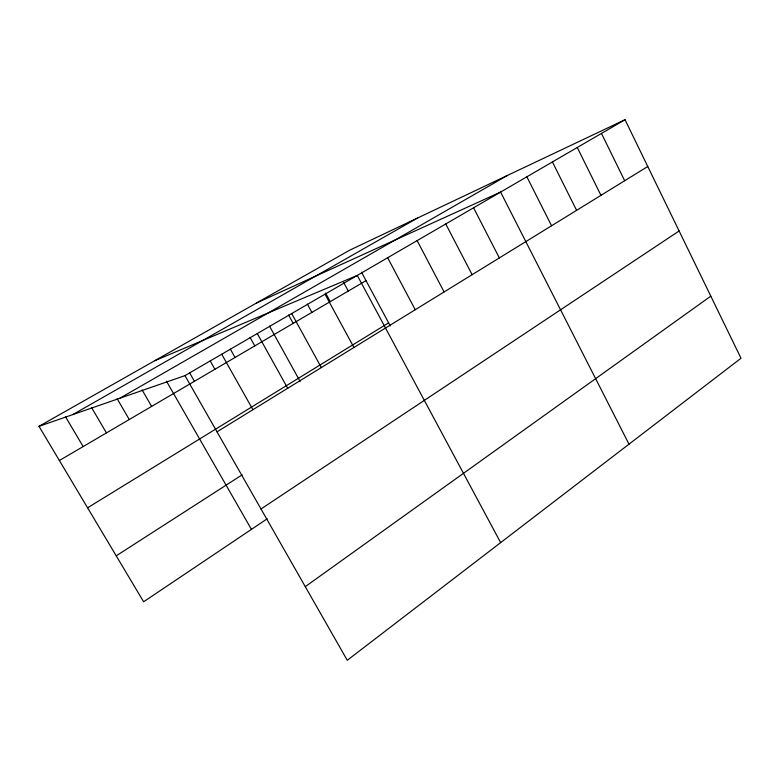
<?xml version="1.0" encoding="UTF-8"?>
<svg xmlns="http://www.w3.org/2000/svg" width="780" height="780" viewBox="0 0 780 780"><rect width="100%" height="100%" fill="white"/><g stroke="black" fill="none" stroke-linecap="round" stroke-linejoin="round"><path stroke-width="1.17" d="M305.282 586.648L710.804 296.156M267.238 518.768L143.627 601.77L39 426.328L349.703 250.175L625.024 119.72L741 358.254L347.266 660.28L184.957 375.619L39 426.328M261.007 508.989L679.117 230.977M116.23 555.828L242.18 474.815M217.006 431.827L647.77 166.501M87.584 507.8L388.635 322.861M59.387 460.512L366.025 280.644M184.957 375.619L625.024 119.72M119.798 398.258L507.585 175.364M72.755 414.599L417.407 218.088M256.659 302.923L500.594 192.075L628.992 444.171M154.732 360.711L357.279 275.408L500.653 542.626M65.53 416.783L83.148 446.569M91.64 407.696L106.441 432.91M117.117 398.677L129.256 419.523M142.067 389.863L151.622 406.409M166.501 381.235L251.443 529.376M189.647 372.889L194.434 381.293M210.21 360.935L214.919 369.272M221.725 354.237L252.935 409.695M230.383 349.196L235.034 357.484M257.273 333.557L287.703 388.284M250.039 337.409L254.777 345.901M269.49 326.098L300.154 381.488M291.691 313.55L321.35 367.555M288.59 314.993L293.192 323.369M307.349 304.093L311.883 312.4M325.621 293.095L330.252 301.626M325.006 294.177L353.935 347.48M343.726 282.575L348.29 291.037M361.52 272.24L390.283 325.942M387.66 257.751L415.243 309.728M417.134 240.601L444.103 291.954M445.76 223.957L472.124 274.687M473.567 207.792L499.356 257.917M526.861 176.797L551.558 225.761M552.416 161.938L576.596 210.337M577.268 147.488L600.951 195.332M601.468 133.419L624.673 180.726"/></g></svg>
